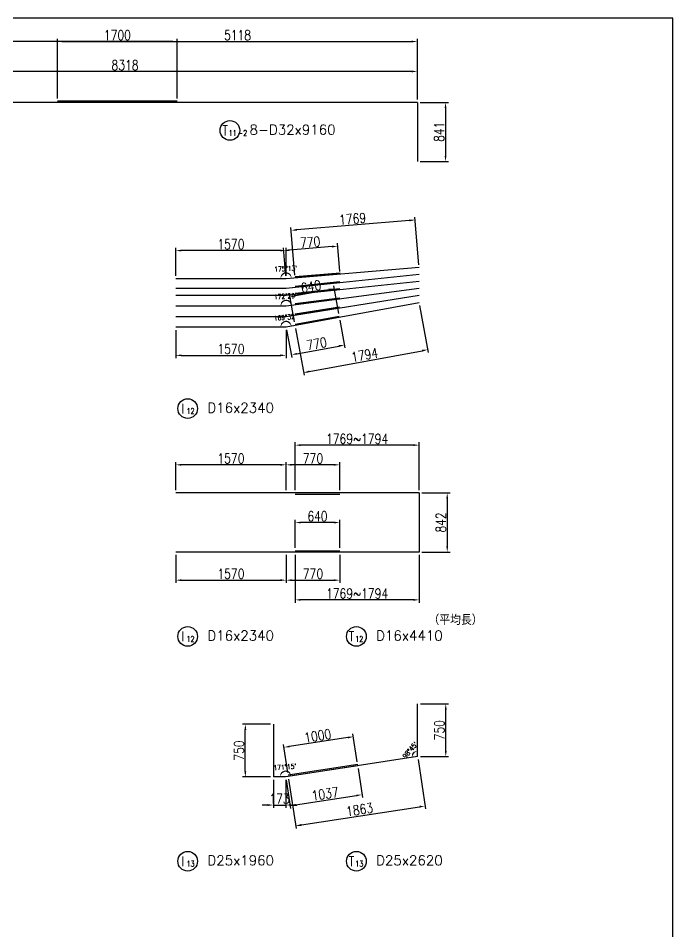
# Model space of a CAD drawing. Header units: millimetres. Extents: x -41433 to 131500, y -94900 to 39745.
# Drawn here: x 9690 to 19000, y -81900 to -68900 of the extents above; entities that cross this region are included whole.
import ezdxf
from ezdxf.enums import TextEntityAlignment as Align

# ---------------------------------------------------------------- set-up
doc = ezdxf.new("R2010")
doc.units = ezdxf.units.MM
doc.header["$LTSCALE"] = 160
doc.header["$MEASUREMENT"] = 0
doc.layers.get('DEFPOINTS').update_dxf_attribs({"color": 53, "linetype": 'CONTINUOUS'})
for name, color, linetype in [('DIM', 6, 'CONTINUOUS'), ('DIM-L', 6, 'CONTINUOUS'), ('TEKKIN-C', 3, 'CONTINUOUS'), ('TEKKIN-R', 3, 'CONTINUOUS'), ('TEXT', 4, 'CONTINUOUS'), ('TEXT-文字', 4, 'CONTINUOUS')]:
    doc.layers.add(name, color=color, linetype=linetype)
doc.styles.add('DIM-TEXT', font='ROMANS', dxfattribs={"width": 0.8, "bigfont": 'EXTFONT'})
doc.styles.add('MSゴシック', font='')
doc.styles.add('romans', font='romans.shx', dxfattribs={"bigfont": 'extfont.shx'})
doc.styles.get('MSゴシック').set_extended_font_data('MS Gothic')
doc.dimstyles.new('DIM20', dxfattribs={"dimscale": 20, "dimtxt": 3.5, "dimasz": 2.5, "dimexe": 1, "dimexo": 1, "dimgap": 1, "dimtad": 3, "dimdec": 1, "dimrnd": 1, "dimdsep": 46, "dimtxsty": 'DIM-TEXT', "dimcen": 0, "dimclrt": 4, "dimaunit": 1, "dimadec": 3, "dimazin": 2, "dimtfac": 1, "dimtdec": 1, "dimtix": 1, "dimtmove": 2, "dimatfit": 3, "dimfxl": 1, "dimtolj": 1, "dimtzin": 0, "dimlwd": -1, "dimlwe": -1, "dimarcsym": 0})
doc.dimstyles.new('DIM40', dxfattribs={"dimscale": 40, "dimtxt": 3.5, "dimasz": 2, "dimexe": 1, "dimexo": 1, "dimgap": 0.5, "dimtad": 1, "dimdec": 0, "dimzin": 9, "dimdsep": 46, "dimtxsty": 'DIM-TEXT', "dimcen": 0, "dimclrt": 4, "dimaunit": 1, "dimadec": 4, "dimazin": 0, "dimtfac": 1, "dimtdec": 0, "dimtix": 1, "dimtmove": 2, "dimatfit": 0, "dimfxl": 1, "dimlwd": -1, "dimlwe": -1, "dimarcsym": 0})

# ---------------------------------------------------------------- blocks, each defined once
blk = doc.blocks.new('加工図文字列（JR）')
at = {"layer": 'TEXT-文字', "color": 6}
blk.add_circle((0, 0), 3.5, dxfattribs=at)
at = {"layer": 'DEFPOINTS', "ltscale": 100, "style": 'MSゴシック'}
for tag, p in [('加工図_圧接鉄筋', (57.81, -4.14)), ('加工図_圧接個数', (62.62, -4.14)), ('加工図_加工形状', (68.3, -4.14)), ('加工図_施工分け2', (73.3, -4.14))]:
    blk.add_attdef(tag, text='', height=4, dxfattribs=at).set_placement(p, align=Align.BOTTOM_LEFT)
at = {"layer": 'TEXT-文字', "color": 4, "style": 'romans', "width": 0.8}
for tag, height, p in [('加工図_平均長', 3.5, (33.63, 3.03)), ('加工図_副記号', 2, (0.5, 0)), ('加工図_文字列', 3.5, (7, -2.5))]:
    blk.add_attdef(tag, text='', height=height, dxfattribs=at).set_placement(p, align=Align.BOTTOM_LEFT)
at = {"layer": 'TEXT-文字', "color": 4, "ltscale": 100, "style": 'romans', "width": 0.8}
blk.add_attdef('加工図_施工分け', text='', height=3.5, dxfattribs=at).set_placement((-5.5, 0), align=Align.MIDDLE_RIGHT)
at = {"layer": 'TEXT-文字', "color": 4, "style": 'romans', "width": 0.8}
blk.add_attdef('加工図_主記号', text='', height=3.5, dxfattribs=at).set_placement((-1.7, 0), align=Align.MIDDLE_CENTER)
for tag, p in [('加工図_番号', (1, -2.5)), ('加工図_枝番', (4.5, -2.5))]:
    blk.add_attdef(tag, text='', height=2, dxfattribs=at).set_placement(p, align=Align.BOTTOM_CENTER)
blk = doc.blocks.new('*D1777')
at = {"layer": 'DEFPOINTS', "color": 0, "transparency": 16777216}
for p in [(7050, -69657), (7050, -70097), (15368, -70097)]:
    blk.add_point(p, dxfattribs=at)
at = {"layer": 'DIM', "color": 0, "transparency": 16777216}
for p, q in [((7050, -70057), (7050, -69617)), ((15288, -69657), (7130, -69657)), ((15368, -70057), (15368, -69617))]:
    blk.add_line(p, q, dxfattribs=at)
for points in [[(7130, -69644), (7130, -69670), (7050, -69657)], [(15288, -69644), (15288, -69670), (15368, -69657)]]:
    blk.add_solid(points, dxfattribs=at)
at = {"layer": 'DIM', "color": 4, "transparency": 16777216, "insert": (11209, -69567), "char_height": 140, "attachment_point": 5, "style": 'DIM-TEXT'}
blk.add_mtext('8318', dxfattribs=at)
blk = doc.blocks.new('*D1780')
at = {"layer": 'DEFPOINTS', "color": 0, "transparency": 16777216}
for p, q in [((10250, -70042), (10250, -69191)), ((10330, -69231), (15288, -69231)), ((15368, -70057), (15368, -69191))]:
    blk.add_line(p, q, dxfattribs=at)
for p in [(15368, -69231), (10250, -70082), (15368, -70097)]:
    blk.add_point(p, dxfattribs=at)
for points in [[(10330, -69218), (10330, -69244), (10250, -69231)], [(15288, -69218), (15288, -69244), (15368, -69231)]]:
    blk.add_solid(points, dxfattribs=at)
at = {"layer": 'DEFPOINTS', "color": 4, "transparency": 16777216, "insert": (12809, -69141), "char_height": 140, "attachment_point": 5, "style": 'DIM-TEXT'}
blk.add_mtext('5118', dxfattribs=at)
blk = doc.blocks.new('*D1781')
at = {"layer": 'DEFPOINTS', "color": 0, "transparency": 16777216}
for p, q in [((10250, -70042), (10250, -69191)), ((10330, -69231), (11870, -69231)), ((11950, -70042), (11950, -69191))]:
    blk.add_line(p, q, dxfattribs=at)
for p in [(11950, -69231), (10250, -70082), (11950, -70082)]:
    blk.add_point(p, dxfattribs=at)
for points in [[(10330, -69218), (10330, -69244), (10250, -69231)], [(11870, -69218), (11870, -69244), (11950, -69231)]]:
    blk.add_solid(points, dxfattribs=at)
at = {"layer": 'DEFPOINTS', "color": 4, "transparency": 16777216, "insert": (11100, -69141), "char_height": 140, "attachment_point": 5, "style": 'DIM-TEXT'}
blk.add_mtext('1700', dxfattribs=at)
blk = doc.blocks.new('*D1782')
at = {"layer": 'DEFPOINTS', "color": 0, "transparency": 16777216}
for p, q in [((3632, -70057), (3632, -69191)), ((11870, -69231), (3712, -69231)), ((11950, -70042), (11950, -69191))]:
    blk.add_line(p, q, dxfattribs=at)
for p in [(3632, -69231), (3632, -70097), (11950, -70082)]:
    blk.add_point(p, dxfattribs=at)
for points in [[(3712, -69218), (3712, -69244), (3632, -69231)], [(11870, -69218), (11870, -69244), (11950, -69231)]]:
    blk.add_solid(points, dxfattribs=at)
at = {"layer": 'DEFPOINTS', "color": 4, "transparency": 16777216, "insert": (7791, -69141), "char_height": 140, "attachment_point": 5, "style": 'DIM-TEXT'}
blk.add_mtext('8318', dxfattribs=at)
blk = doc.blocks.new('*D1784')
at = {"layer": 'DEFPOINTS', "color": 0, "transparency": 16777216}
for p in [(15368, -70097), (15368, -70938), (15768, -70938)]:
    blk.add_point(p, dxfattribs=at)
at = {"layer": 'DIM', "color": 0, "transparency": 16777216}
for p, q in [((15408, -70097), (15808, -70097)), ((15768, -70177), (15768, -70858)), ((15408, -70938), (15808, -70938))]:
    blk.add_line(p, q, dxfattribs=at)
for points in [[(15755, -70177), (15781, -70177), (15768, -70097)], [(15755, -70858), (15781, -70858), (15768, -70938)]]:
    blk.add_solid(points, dxfattribs=at)
at = {"layer": 'DIM', "color": 4, "transparency": 16777216, "insert": (15678, -70517), "char_height": 140, "attachment_point": 5, "rotation": 90, "style": 'DIM-TEXT'}
blk.add_mtext('841', dxfattribs=at)
blk = doc.blocks.new('*D1792')
at = {"layer": 'DEFPOINTS', "color": 0, "transparency": 16777216}
for p in [(14257, -73157), (13500, -73297), (14330, -73550)]:
    blk.add_point(p, dxfattribs=at)
at = {"layer": 'DIM', "color": 0, "transparency": 16777216}
for p, q in [((14264, -73196), (14337, -73590)), ((13507, -73336), (13580, -73730)), ((13651, -73676), (14251, -73565))]:
    blk.add_line(p, q, dxfattribs=at)
for points in [[(14249, -73552), (14254, -73578), (14330, -73550)], [(13649, -73663), (13654, -73689), (13573, -73690)]]:
    blk.add_solid(points, dxfattribs=at)
at = {"layer": 'DIM', "color": 4, "transparency": 16777216, "insert": (13935, -73532), "char_height": 140, "attachment_point": 5, "rotation": 10.4655, "style": 'DIM-TEXT'}
blk.add_mtext('770', dxfattribs=at)
blk = doc.blocks.new('*D1793')
at = {"layer": 'DEFPOINTS', "color": 0, "transparency": 16777216}
for p in [(13555, -72865), (14257, -73142), (13628, -73258)]:
    blk.add_point(p, dxfattribs=at)
at = {"layer": 'DIM', "color": 0, "transparency": 16777216}
for p, q in [((14106, -72763), (13634, -72851)), ((14250, -73103), (14177, -72709)), ((13621, -73219), (13548, -72826))]:
    blk.add_line(p, q, dxfattribs=at)
for points in [[(14103, -72750), (14108, -72776), (14185, -72749)], [(13631, -72837), (13636, -72864), (13555, -72865)]]:
    blk.add_solid(points, dxfattribs=at)
at = {"layer": 'DIM', "color": 4, "transparency": 16777216, "insert": (13854, -72718), "char_height": 140, "attachment_point": 5, "rotation": 10.4655, "style": 'DIM-TEXT'}
blk.add_mtext('640', dxfattribs=at)
blk = doc.blocks.new('*D1794')
at = {"layer": 'DEFPOINTS', "color": 0, "transparency": 16777216}
for p in [(15392, -72948), (13628, -73273), (15516, -73616)]:
    blk.add_point(p, dxfattribs=at)
at = {"layer": 'DIM', "color": 0, "transparency": 16777216}
for p, q in [((15399, -72987), (15523, -73656)), ((13635, -73313), (13759, -73981)), ((13830, -73928), (15437, -73631))]:
    blk.add_line(p, q, dxfattribs=at)
for points in [[(15434, -73618), (15439, -73644), (15516, -73616)], [(13828, -73914), (13832, -73941), (13751, -73942)]]:
    blk.add_solid(points, dxfattribs=at)
at = {"layer": 'DIM', "color": 4, "transparency": 16777216, "insert": (14617, -73691), "char_height": 140, "attachment_point": 5, "rotation": 10.4655, "style": 'DIM-TEXT'}
blk.add_mtext('1794', dxfattribs=at)
blk = doc.blocks.new('*D1795')
at = {"layer": 'DEFPOINTS', "color": 0, "transparency": 16777216}
for p in [(11930, -73297), (13500, -73297), (13500, -73697)]:
    blk.add_point(p, dxfattribs=at)
at = {"layer": 'DIM', "color": 0, "transparency": 16777216}
for p, q in [((11930, -73337), (11930, -73737)), ((13500, -73337), (13500, -73737)), ((12010, -73697), (13420, -73697))]:
    blk.add_line(p, q, dxfattribs=at)
for points in [[(12010, -73684), (12010, -73710), (11930, -73697)], [(13420, -73684), (13420, -73710), (13500, -73697)]]:
    blk.add_solid(points, dxfattribs=at)
at = {"layer": 'DIM', "color": 4, "transparency": 16777216, "insert": (12715, -73607), "char_height": 140, "attachment_point": 5, "style": 'DIM-TEXT'}
blk.add_mtext('1570', dxfattribs=at)
blk = doc.blocks.new('*D1796')
at = {"layer": 'DEFPOINTS', "color": 0, "transparency": 16777216}
for p in [(13467, -72207), (13500, -72606), (14267, -72542)]:
    blk.add_point(p, dxfattribs=at)
at = {"layer": 'DIM', "color": 0, "transparency": 16777216}
for p, q in [((14154, -72150), (13546, -72201)), ((14264, -72502), (14231, -72103)), ((13497, -72566), (13463, -72168))]:
    blk.add_line(p, q, dxfattribs=at)
for points in [[(14153, -72137), (14155, -72163), (14234, -72143)], [(13545, -72187), (13547, -72214), (13467, -72207)]]:
    blk.add_solid(points, dxfattribs=at)
at = {"layer": 'DIM', "color": 4, "transparency": 16777216, "insert": (13843, -72086), "char_height": 140, "attachment_point": 5, "rotation": 4.7882, "style": 'DIM-TEXT'}
blk.add_mtext('770', dxfattribs=at)
blk = doc.blocks.new('*D1797')
at = {"layer": 'DEFPOINTS', "color": 0, "transparency": 16777216}
for p in [(13573, -71918), (15392, -72448), (13630, -72595)]:
    blk.add_point(p, dxfattribs=at)
at = {"layer": 'DIM', "color": 0, "transparency": 16777216}
for p, q in [((15389, -72408), (15332, -71730)), ((13626, -72555), (13569, -71878)), ((15256, -71777), (13653, -71911))]:
    blk.add_line(p, q, dxfattribs=at)
for points in [[(15254, -71763), (15257, -71790), (15335, -71770)], [(13651, -71898), (13654, -71924), (13573, -71918)]]:
    blk.add_solid(points, dxfattribs=at)
at = {"layer": 'DIM', "color": 4, "transparency": 16777216, "insert": (14446, -71754), "char_height": 140, "attachment_point": 5, "rotation": 4.7882, "style": 'DIM-TEXT'}
blk.add_mtext('1769', dxfattribs=at)
blk = doc.blocks.new('*D1798')
at = {"layer": 'DEFPOINTS', "color": 0, "transparency": 16777216}
for p in [(11930, -72206), (11930, -72606), (13500, -72606)]:
    blk.add_point(p, dxfattribs=at)
at = {"layer": 'DIM', "color": 0, "transparency": 16777216}
for p, q in [((11930, -72566), (11930, -72166)), ((13420, -72206), (12010, -72206)), ((13500, -72566), (13500, -72166))]:
    blk.add_line(p, q, dxfattribs=at)
for points in [[(12010, -72193), (12010, -72219), (11930, -72206)], [(13420, -72193), (13420, -72219), (13500, -72206)]]:
    blk.add_solid(points, dxfattribs=at)
at = {"layer": 'DIM', "color": 4, "transparency": 16777216, "insert": (12715, -72116), "char_height": 140, "attachment_point": 5, "style": 'DIM-TEXT'}
blk.add_mtext('1570', dxfattribs=at)
blk = doc.blocks.new('*D1802')
at = {"layer": 'DEFPOINTS', "color": 0, "transparency": 16777216}
for p in [(13536, -72535), (15392, -72448), (11930, -72606), (13500, -72606), (13500, -72606)]:
    blk.add_point(p, dxfattribs=at)
at = {"layer": 'DIM', "color": 0, "transparency": 16777216}
blk.add_arc((13500, -72606), 80, 41.2081, 143.5801, dxfattribs=at)
for points in [[(13444, -72561), (13428, -72556), (13420, -72606)], [(13568, -72550), (13553, -72557), (13580, -72599)]]:
    blk.add_solid(points, dxfattribs=at)
at = {"layer": 'DIM', "color": 4, "transparency": 16777216, "insert": (13494, -72464), "char_height": 70, "attachment_point": 5, "rotation": 2.3941, "style": 'DIM-TEXT'}
blk.add_mtext("\\A1;175°13'", dxfattribs=at)
blk = doc.blocks.new('*D1803')
at = {"layer": 'DEFPOINTS', "color": 0, "transparency": 16777216}
for p in [(15392, -72748), (13534, -72924), (11930, -72997), (13500, -72997), (13500, -72997)]:
    blk.add_point(p, dxfattribs=at)
at = {"layer": 'DIM', "color": 0, "transparency": 16777216}
blk.add_arc((13500, -72997), 80, 43.9317, 143.5801, dxfattribs=at)
for points in [[(13444, -72952), (13428, -72947), (13420, -72997)], [(13565, -72938), (13550, -72945), (13579, -72987)]]:
    blk.add_solid(points, dxfattribs=at)
at = {"layer": 'DIM', "color": 4, "transparency": 16777216, "insert": (13491, -72856), "char_height": 70, "attachment_point": 5, "rotation": 3.7559, "style": 'DIM-TEXT'}
blk.add_mtext("\\A1;172°29'", dxfattribs=at)
blk = doc.blocks.new('*D1804')
at = {"layer": 'DEFPOINTS', "color": 0, "transparency": 16777216}
for p in [(15392, -72948), (11930, -73297), (13500, -73297), (13500, -73297), (13531, -73223)]:
    blk.add_point(p, dxfattribs=at)
at = {"layer": 'DIM', "color": 0, "transparency": 16777216}
blk.add_arc((13500, -73297), 80, 46.8854, 143.5801, dxfattribs=at)
for points in [[(13444, -73252), (13428, -73247), (13420, -73297)], [(13562, -73235), (13547, -73243), (13579, -73282)]]:
    blk.add_solid(points, dxfattribs=at)
at = {"layer": 'DIM', "color": 4, "transparency": 16777216, "insert": (13487, -73156), "char_height": 70, "attachment_point": 5, "rotation": 5.2327, "style": 'DIM-TEXT'}
blk.add_mtext("\\A1;169°32'", dxfattribs=at)
blk = doc.blocks.new('*D1813')
at = {"layer": 'DEFPOINTS', "color": 0, "transparency": 16777216}
for p in [(13500, -76497), (14263, -76497), (14263, -76897)]:
    blk.add_point(p, dxfattribs=at)
at = {"layer": 'DIM', "color": 0, "transparency": 16777216}
for p, q in [((13500, -76537), (13500, -76937)), ((14263, -76537), (14263, -76937)), ((13580, -76897), (14183, -76897))]:
    blk.add_line(p, q, dxfattribs=at)
for points in [[(13580, -76884), (13580, -76910), (13500, -76897)], [(14183, -76884), (14183, -76910), (14263, -76897)]]:
    blk.add_solid(points, dxfattribs=at)
at = {"layer": 'DIM', "color": 4, "transparency": 16777216, "insert": (13882, -76807), "char_height": 140, "attachment_point": 5, "style": 'DIM-TEXT'}
blk.add_mtext('770', dxfattribs=at)
blk = doc.blocks.new('*D1814')
at = {"layer": 'DEFPOINTS', "color": 0, "transparency": 16777216}
for p in [(11930, -76497), (13500, -76497), (13500, -76897)]:
    blk.add_point(p, dxfattribs=at)
at = {"layer": 'DIM', "color": 0, "transparency": 16777216}
for p, q in [((11930, -76537), (11930, -76937)), ((13500, -76537), (13500, -76937)), ((12010, -76897), (13420, -76897))]:
    blk.add_line(p, q, dxfattribs=at)
for points in [[(12010, -76884), (12010, -76910), (11930, -76897)], [(13420, -76884), (13420, -76910), (13500, -76897)]]:
    blk.add_solid(points, dxfattribs=at)
at = {"layer": 'DIM', "color": 4, "transparency": 16777216, "insert": (12715, -76807), "char_height": 140, "attachment_point": 5, "style": 'DIM-TEXT'}
blk.add_mtext('1570', dxfattribs=at)
blk = doc.blocks.new('*D1815')
at = {"layer": 'DEFPOINTS', "color": 0, "transparency": 16777216}
for p in [(11930, -75255), (11930, -75655), (13500, -75655)]:
    blk.add_point(p, dxfattribs=at)
at = {"layer": 'DIM', "color": 0, "transparency": 16777216}
for p, q in [((11930, -75615), (11930, -75215)), ((13420, -75255), (12010, -75255)), ((13500, -75615), (13500, -75215))]:
    blk.add_line(p, q, dxfattribs=at)
for points in [[(12010, -75242), (12010, -75268), (11930, -75255)], [(13420, -75242), (13420, -75268), (13500, -75255)]]:
    blk.add_solid(points, dxfattribs=at)
at = {"layer": 'DIM', "color": 4, "transparency": 16777216, "insert": (12715, -75165), "char_height": 140, "attachment_point": 5, "style": 'DIM-TEXT'}
blk.add_mtext('1570', dxfattribs=at)
blk = doc.blocks.new('*D1816')
at = {"layer": 'DEFPOINTS', "color": 0, "transparency": 16777216}
for p in [(13500, -75255), (13500, -75655), (14263, -75655)]:
    blk.add_point(p, dxfattribs=at)
at = {"layer": 'DIM', "color": 0, "transparency": 16777216}
for p, q in [((13500, -75615), (13500, -75215)), ((14183, -75255), (13580, -75255)), ((14263, -75615), (14263, -75215))]:
    blk.add_line(p, q, dxfattribs=at)
for points in [[(13580, -75242), (13580, -75268), (13500, -75255)], [(14183, -75242), (14183, -75268), (14263, -75255)]]:
    blk.add_solid(points, dxfattribs=at)
at = {"layer": 'DIM', "color": 4, "transparency": 16777216, "insert": (13882, -75165), "char_height": 140, "attachment_point": 5, "style": 'DIM-TEXT'}
blk.add_mtext('770', dxfattribs=at)
blk = doc.blocks.new('*D1817')
at = {"layer": 'DEFPOINTS', "color": 0, "transparency": 16777216}
for p in [(13629, -76077), (13629, -76477), (14263, -76477)]:
    blk.add_point(p, dxfattribs=at)
at = {"layer": 'DIM', "color": 0, "transparency": 16777216}
for p, q in [((13629, -76437), (13629, -76037)), ((14263, -76437), (14263, -76037)), ((14183, -76077), (13709, -76077))]:
    blk.add_line(p, q, dxfattribs=at)
for points in [[(13709, -76064), (13709, -76090), (13629, -76077)], [(14183, -76064), (14183, -76090), (14263, -76077)]]:
    blk.add_solid(points, dxfattribs=at)
at = {"layer": 'DIM', "color": 4, "transparency": 16777216, "insert": (13946, -75987), "char_height": 140, "attachment_point": 5, "style": 'DIM-TEXT'}
blk.add_mtext('640', dxfattribs=at)
blk = doc.blocks.new('*D1818')
at = {"layer": 'DEFPOINTS', "color": 0, "transparency": 16777216}
for p in [(15392, -75655), (15392, -76497), (15792, -76497)]:
    blk.add_point(p, dxfattribs=at)
at = {"layer": 'DIM', "color": 0, "transparency": 16777216}
for p, q in [((15432, -75655), (15832, -75655)), ((15792, -75735), (15792, -76417)), ((15432, -76497), (15832, -76497))]:
    blk.add_line(p, q, dxfattribs=at)
for points in [[(15779, -75735), (15805, -75735), (15792, -75655)], [(15779, -76417), (15805, -76417), (15792, -76497)]]:
    blk.add_solid(points, dxfattribs=at)
at = {"layer": 'DIM', "color": 4, "transparency": 16777216, "insert": (15702, -76076), "char_height": 140, "attachment_point": 5, "rotation": 90, "style": 'DIM-TEXT'}
blk.add_mtext('842', dxfattribs=at)
blk = doc.blocks.new('*D1819')
at = {"layer": 'DEFPOINTS', "color": 0, "transparency": 16777216}
for p in [(13629, -74975), (13629, -75655), (15392, -75655)]:
    blk.add_point(p, dxfattribs=at)
at = {"layer": 'DIM', "color": 0, "transparency": 16777216}
for p, q in [((13629, -75615), (13629, -74935)), ((15312, -74975), (13709, -74975)), ((15392, -75615), (15392, -74935))]:
    blk.add_line(p, q, dxfattribs=at)
for points in [[(13709, -74962), (13709, -74988), (13629, -74975)], [(15312, -74962), (15312, -74988), (15392, -74975)]]:
    blk.add_solid(points, dxfattribs=at)
at = {"layer": 'DIM', "color": 4, "transparency": 16777216, "insert": (14510, -74885), "char_height": 140, "attachment_point": 5, "style": 'DIM-TEXT'}
blk.add_mtext('1769~1794', dxfattribs=at)
blk = doc.blocks.new('*D1820')
at = {"layer": 'DEFPOINTS', "color": 0, "transparency": 16777216}
for p in [(13629, -76497), (15392, -76497), (13629, -77177)]:
    blk.add_point(p, dxfattribs=at)
at = {"layer": 'DIM', "color": 0, "transparency": 16777216}
for p, q in [((13629, -76537), (13629, -77217)), ((15392, -76537), (15392, -77217)), ((15312, -77177), (13709, -77177))]:
    blk.add_line(p, q, dxfattribs=at)
for points in [[(13709, -77164), (13709, -77190), (13629, -77177)], [(15312, -77164), (15312, -77190), (15392, -77177)]]:
    blk.add_solid(points, dxfattribs=at)
at = {"layer": 'DIM', "color": 4, "transparency": 16777216, "insert": (14510, -77087), "char_height": 140, "attachment_point": 5, "style": 'DIM-TEXT'}
blk.add_mtext('1769~1794', dxfattribs=at)
blk = doc.blocks.new('*D1829')
at = {"layer": 'DEFPOINTS', "color": 0, "transparency": 16777216}
for p in [(13320, -79697), (13494, -79697), (13494, -80097)]:
    blk.add_point(p, dxfattribs=at)
at = {"layer": 'DIM', "color": 0, "transparency": 16777216}
for p, q in [((13320, -79737), (13320, -80137)), ((13494, -79737), (13494, -80137)), ((13240, -80097), (13160, -80097)), ((13320, -80097), (13494, -80097)), ((13574, -80097), (13654, -80097))]:
    blk.add_line(p, q, dxfattribs=at)
for points in [[(13240, -80084), (13240, -80110), (13320, -80097)], [(13574, -80084), (13574, -80110), (13494, -80097)]]:
    blk.add_solid(points, dxfattribs=at)
at = {"layer": 'DIM', "color": 4, "transparency": 16777216, "insert": (13407, -80007), "char_height": 140, "attachment_point": 5, "style": 'DIM-TEXT'}
blk.add_mtext('173', dxfattribs=at)
blk = doc.blocks.new('*D1830')
at = {"layer": 'DEFPOINTS', "color": 0, "transparency": 16777216}
for p in [(12920, -78947), (13320, -78947), (13320, -79697)]:
    blk.add_point(p, dxfattribs=at)
at = {"layer": 'DIM', "color": 0, "transparency": 16777216}
for p, q in [((13280, -78947), (12880, -78947)), ((12920, -79617), (12920, -79027)), ((13280, -79697), (12880, -79697))]:
    blk.add_line(p, q, dxfattribs=at)
for points in [[(12907, -79027), (12934, -79027), (12920, -78947)], [(12907, -79617), (12934, -79617), (12920, -79697)]]:
    blk.add_solid(points, dxfattribs=at)
at = {"layer": 'DIM', "color": 4, "transparency": 16777216, "insert": (12830, -79322), "char_height": 140, "attachment_point": 5, "rotation": 90, "style": 'DIM-TEXT'}
blk.add_mtext('750', dxfattribs=at)
blk = doc.blocks.new('*D1831')
at = {"layer": 'DEFPOINTS', "color": 0, "transparency": 16777216}
for p in [(15371, -79408), (13526, -79624), (13320, -79697), (13494, -79697), (13494, -79697)]:
    blk.add_point(p, dxfattribs=at)
at = {"layer": 'DIM', "color": 0, "transparency": 16777216}
blk.add_arc((13494, -79697), 80, 45.1661, 143.5801, dxfattribs=at)
for points in [[(13437, -79652), (13421, -79647), (13414, -79697)], [(13557, -79636), (13543, -79644), (13573, -79685)]]:
    blk.add_solid(points, dxfattribs=at)
at = {"layer": 'DIM', "color": 4, "transparency": 16777216, "insert": (13483, -79556), "char_height": 70, "attachment_point": 5, "rotation": 4.3731, "style": 'DIM-TEXT'}
blk.add_mtext("\\A1;171°15'", dxfattribs=at)
blk = doc.blocks.new('*D1832')
at = {"layer": 'DEFPOINTS', "color": 0, "transparency": 16777216}
for p in [(14518, -79539), (13494, -79697), (14581, -79949)]:
    blk.add_point(p, dxfattribs=at)
at = {"layer": 'DIM', "color": 0, "transparency": 16777216}
for p, q in [((14524, -79579), (14587, -79989)), ((13500, -79737), (13563, -80146)), ((13636, -80094), (14502, -79961))]:
    blk.add_line(p, q, dxfattribs=at)
for points in [[(14500, -79948), (14504, -79974), (14581, -79949)], [(13634, -80081), (13638, -80108), (13557, -80107)]]:
    blk.add_solid(points, dxfattribs=at)
at = {"layer": 'DIM', "color": 4, "transparency": 16777216, "insert": (14055, -79939), "char_height": 140, "attachment_point": 5, "rotation": 8.7462, "style": 'DIM-TEXT'}
blk.add_mtext('1037', dxfattribs=at)
blk = doc.blocks.new('*D1833')
at = {"layer": 'DEFPOINTS', "color": 0, "transparency": 16777216}
for p in [(15371, -79408), (13530, -79691), (15479, -80109)]:
    blk.add_point(p, dxfattribs=at)
at = {"layer": 'DIM', "color": 0, "transparency": 16777216}
for p, q in [((15378, -79448), (15485, -80149)), ((13536, -79731), (13644, -80432)), ((13717, -80380), (15400, -80121))]:
    blk.add_line(p, q, dxfattribs=at)
for points in [[(15398, -80108), (15402, -80135), (15479, -80109)], [(13715, -80367), (13719, -80394), (13638, -80393)]]:
    blk.add_solid(points, dxfattribs=at)
at = {"layer": 'DIM', "color": 4, "transparency": 16777216, "insert": (14545, -80162), "char_height": 140, "attachment_point": 5, "rotation": 8.7462, "style": 'DIM-TEXT'}
blk.add_mtext('1863', dxfattribs=at)
blk = doc.blocks.new('*D1834')
at = {"layer": 'DEFPOINTS', "color": 0, "transparency": 16777216}
for p in [(13469, -79276), (14518, -79519), (13530, -79671)]:
    blk.add_point(p, dxfattribs=at)
at = {"layer": 'DIM', "color": 0, "transparency": 16777216}
for p, q in [((14378, -79136), (13548, -79264)), ((14512, -79480), (14451, -79085)), ((13524, -79632), (13463, -79237))]:
    blk.add_line(p, q, dxfattribs=at)
for points in [[(14376, -79123), (14381, -79149), (14458, -79124)], [(13546, -79251), (13550, -79277), (13469, -79276)]]:
    blk.add_solid(points, dxfattribs=at)
at = {"layer": 'DIM', "color": 4, "transparency": 16777216, "insert": (13950, -79111), "char_height": 140, "attachment_point": 5, "rotation": 8.7462, "style": 'DIM-TEXT'}
blk.add_mtext('1000', dxfattribs=at)
blk = doc.blocks.new('*D1835')
at = {"layer": 'DEFPOINTS', "color": 0, "transparency": 16777216}
for p in [(15371, -78658), (15771, -78658), (15371, -79408)]:
    blk.add_point(p, dxfattribs=at)
at = {"layer": 'DIM', "color": 0, "transparency": 16777216}
for p, q in [((15411, -78658), (15811, -78658)), ((15771, -79328), (15771, -78738)), ((15411, -79408), (15811, -79408))]:
    blk.add_line(p, q, dxfattribs=at)
for points in [[(15758, -78738), (15785, -78738), (15771, -78658)], [(15758, -79328), (15785, -79328), (15771, -79408)]]:
    blk.add_solid(points, dxfattribs=at)
at = {"layer": 'DIM', "color": 4, "transparency": 16777216, "insert": (15681, -79033), "char_height": 140, "attachment_point": 5, "rotation": 90, "style": 'DIM-TEXT'}
blk.add_mtext('750', dxfattribs=at)
blk = doc.blocks.new('*D1836')
at = {"layer": 'DEFPOINTS', "color": 0, "transparency": 16777216}
for p in [(15371, -78658), (15328, -79341), (15371, -79408), (15371, -79408), (13530, -79691)]:
    blk.add_point(p, dxfattribs=at)
at = {"layer": 'DIM', "color": 0, "transparency": 16777216}
blk.add_arc((15371, -79408), 80, 126.4199, 152.3262, dxfattribs=at)
for points in [[(15309, -79372), (15292, -79370), (15292, -79420)], [(15321, -79336), (15327, -79352), (15371, -79328)]]:
    blk.add_solid(points, dxfattribs=at)
at = {"layer": 'DIM', "color": 4, "transparency": 16777216, "insert": (15264, -79316), "char_height": 70, "attachment_point": 5, "rotation": 49.3731, "style": 'DIM-TEXT'}
blk.add_mtext("\\A1;98°45'", dxfattribs=at)

msp = doc.modelspace()

# ---------------------------------------------------------------- linework, layer by layer
at = {"layer": 'DEFPOINTS'}
msp.add_line((11950, -70082), (10250, -70082), dxfattribs=at)
at = {"layer": 'DEFPOINTS', "flags": 128}
msp.add_lwpolyline([(19000, -68900), (0, -68900), (0, -94900), (19000, -94900)], close=True, dxfattribs=at)
at = {"layer": 'TEKKIN-C'}
for p, q in [((15368, -70097), (7050, -70097)), ((15368, -70097), (15368, -70937.59)), ((15392, -72447.52), (13500, -72606)), ((14267.31, -72526.73), (13629.55, -72580.15)), ((13500, -72606), (11930, -72606)), ((14267.31, -72541.73), (13629.55, -72595.15)), ((15392, -72947.52), (13500, -73297)), ((14257.19, -73142.13), (13627.84, -73258.39)), ((14257.19, -73157.13), (13627.84, -73273.39)), ((13500, -73297), (11930, -73297)), ((15392, -75655), (11930, -75655)), ((15392, -75655), (15392, -76497)), ((15392, -76497), (11930, -76497)), ((15371.5, -79408.09), (15371.5, -78658.09)), ((13320.5, -78947), (13320.5, -79697)), ((15371.5, -79408.09), (13530, -79691.4)), ((14518.37, -79539.35), (13493.61, -79697)), ((14518.37, -79519.35), (13530, -79671.4)), ((13493.61, -79697), (13320.5, -79697))]:
    msp.add_line(p, q, dxfattribs=at)
at = {"layer": 'TEKKIN-C', "color": 8}
for p, q in [((15392, -72547.52), (13500, -72747)), ((15392, -72647.52), (13500, -72847)), ((14265.76, -72651.26), (13629.28, -72718.37)), ((14265.76, -72666.26), (13629.28, -72733.37)), ((13500, -72747), (11930, -72747)), ((15392, -72747.52), (13500, -72997)), ((14265.76, -72751.26), (13629.28, -72818.37)), ((14265.76, -72766.26), (13629.28, -72833.37)), ((13500, -72847), (11930, -72847)), ((15392, -72847.52), (13500, -73147)), ((14263.39, -72881.34), (13628.88, -72965.01)), ((14263.39, -72896.34), (13628.88, -72980.01)), ((13500, -72997), (11930, -72997)), ((14260.53, -73011.62), (13628.4, -73111.68)), ((14260.53, -73026.62), (13628.4, -73126.68)), ((13500, -73147), (11930, -73147))]:
    msp.add_line(p, q, dxfattribs=at)
at = {"layer": 'TEKKIN-R'}
for p, q in [((13628.84, -75675), (14263.16, -75675)), ((13628.84, -76477), (14263.16, -76477))]:
    msp.add_line(p, q, dxfattribs=at)

# ---------------------------------------------------------------- block references
at = {"layer": 'DIM-L', "ltscale": 0.8}
ref = msp.add_blockref('加工図文字列（JR）', (12700, -70497), dxfattribs=dict(at, xscale=40, yscale=40, zscale=40))
ref.add_attrib('加工図_主記号', 'T', dxfattribs={"layer": 'TEXT', "height": 140, "style": 'romans', "width": 0.8}).set_placement((12632, -70497), align=Align.MIDDLE_CENTER)
ref.add_attrib('加工図_番号', '11', dxfattribs={"layer": 'TEXT', "height": 80, "style": 'romans', "width": 0.8}).set_placement((12740, -70597), align=Align.BOTTOM_CENTER)
ref.add_attrib('加工図_枝番', '-2', dxfattribs={"layer": 'TEXT', "height": 80, "style": 'romans', "width": 0.8}).set_placement((12880, -70597), align=Align.BOTTOM_CENTER)
ref.add_attrib('加工図_文字列', '8-D32x9160', dxfattribs={"layer": 'TEXT', "height": 140, "style": 'romans'}).set_placement((12980, -70597), align=Align.BOTTOM_LEFT)
ref = msp.add_blockref('加工図文字列（JR）', (12100, -74455), dxfattribs=dict(at, xscale=40, yscale=40, zscale=40))
ref.add_attrib('加工図_主記号', 'I', dxfattribs={"layer": 'TEXT', "height": 140, "style": 'romans', "width": 0.8}).set_placement((12032, -74455), align=Align.MIDDLE_CENTER)
ref.add_attrib('加工図_番号', '12', dxfattribs={"layer": 'TEXT', "height": 80, "style": 'romans', "width": 0.8}).set_placement((12140, -74555), align=Align.BOTTOM_CENTER)
ref.add_attrib('加工図_文字列', 'D16x2340', dxfattribs={"layer": 'TEXT', "height": 140, "style": 'romans'}).set_placement((12380, -74555), align=Align.BOTTOM_LEFT)
ref = msp.add_blockref('加工図文字列（JR）', (14500, -77697), dxfattribs=dict(at, xscale=40, yscale=40, zscale=40))
ref.add_attrib('加工図_主記号', 'T', dxfattribs={"layer": 'TEXT', "height": 140, "style": 'romans', "width": 0.8}).set_placement((14432, -77697), align=Align.MIDDLE_CENTER)
ref.add_attrib('加工図_番号', '12', dxfattribs={"layer": 'TEXT', "height": 80, "style": 'romans', "width": 0.8}).set_placement((14540, -77797), align=Align.BOTTOM_CENTER)
ref.add_attrib('加工図_文字列', 'D16x4410', dxfattribs={"layer": 'TEXT', "height": 140, "style": 'romans'}).set_placement((14780, -77797), align=Align.BOTTOM_LEFT)
ref.add_attrib('加工図_平均長', '（平均長）', dxfattribs={"layer": 'TEXT', "height": 140, "style": 'romans'}).set_placement((15525.04, -77575.67), align=Align.BOTTOM_LEFT)
ref = msp.add_blockref('加工図文字列（JR）', (12100, -77697), dxfattribs=dict(at, xscale=40, yscale=40, zscale=40))
ref.add_attrib('加工図_主記号', 'I', dxfattribs={"layer": 'TEXT', "height": 140, "style": 'romans', "width": 0.8}).set_placement((12032, -77697), align=Align.MIDDLE_CENTER)
ref.add_attrib('加工図_番号', '12', dxfattribs={"layer": 'TEXT', "height": 80, "style": 'romans', "width": 0.8}).set_placement((12140, -77797), align=Align.BOTTOM_CENTER)
ref.add_attrib('加工図_文字列', 'D16x2340', dxfattribs={"layer": 'TEXT', "height": 140, "style": 'romans'}).set_placement((12380, -77797), align=Align.BOTTOM_LEFT)
ref = msp.add_blockref('加工図文字列（JR）', (12100, -80897), dxfattribs=dict(at, xscale=40, yscale=40, zscale=40))
ref.add_attrib('加工図_主記号', 'I', dxfattribs={"layer": 'TEXT', "height": 140, "style": 'romans', "width": 0.8}).set_placement((12032, -80897), align=Align.MIDDLE_CENTER)
ref.add_attrib('加工図_番号', '13', dxfattribs={"layer": 'TEXT', "height": 80, "style": 'romans', "width": 0.8}).set_placement((12140, -80997), align=Align.BOTTOM_CENTER)
ref.add_attrib('加工図_文字列', 'D25x1960', dxfattribs={"layer": 'TEXT', "height": 140, "style": 'romans'}).set_placement((12380, -80997), align=Align.BOTTOM_LEFT)
ref = msp.add_blockref('加工図文字列（JR）', (14500, -80897), dxfattribs=dict(at, xscale=40, yscale=40, zscale=40))
ref.add_attrib('加工図_主記号', 'T', dxfattribs={"layer": 'TEXT', "height": 140, "style": 'romans', "width": 0.8}).set_placement((14432, -80897), align=Align.MIDDLE_CENTER)
ref.add_attrib('加工図_番号', '13', dxfattribs={"layer": 'TEXT', "height": 80, "style": 'romans', "width": 0.8}).set_placement((14540, -80997), align=Align.BOTTOM_CENTER)
ref.add_attrib('加工図_文字列', 'D25x2620', dxfattribs={"layer": 'TEXT', "height": 140, "style": 'romans'}).set_placement((14780, -80997), align=Align.BOTTOM_LEFT)

# ---------------------------------------------------------------- dimensions: what is measured, and where the dimension line sits
at = {"layer": 'DEFPOINTS'}
for base, p1, p2, picture, middle in [((3632, -69230.89), (11950, -70082), (3632, -70097), '*D1782', (7791, -69140.89)), ((15368, -69230.89), (10250, -70082), (15368, -70097), '*D1780', (12809, -69140.89)), ((11950, -69230.89), (10250, -70082), (11950, -70082), '*D1781', (11100, -69140.89))]:
    dim = msp.add_linear_dim(base=base, p1=p1, p2=p2, dimstyle='DIM40', dxfattribs=at)
    dim.commit()
    dim.dimension.update_dxf_attribs({"geometry": picture, "text_midpoint": middle})
at = {"layer": 'DIM'}
for p1, p2, distance, picture, middle in [((15368, -70097), (7050, -70097), -440, '*D1777', (11209, -69567)), ((15368, -70097), (15368, -70937.59), 400, '*D1784', (15678, -70517.3)), ((15392, -72447.52), (13629.55, -72595.15), -680, '*D1797', (14446.5, -71754.02)), ((14267.31, -72541.73), (13500, -72606), -400, '*D1796', (13842.76, -72085.57)), ((13500, -72606), (11930, -72606), -400, '*D1798', (12715, -72116)), ((14257.19, -73142.13), (13627.84, -73258.39), -400, '*D1793', (13853.51, -72718.41)), ((13627.84, -73273.39), (15392, -72947.52), -680, '*D1794', (14617.09, -73690.64)), ((13500, -73297), (14257.19, -73157.13), -400, '*D1792', (13934.9, -73531.91)), ((11930, -73297), (13500, -73297), -400, '*D1795', (12715, -73607)), ((13500, -75655), (11930, -75655), -400, '*D1815', (12715, -75165)), ((15392, -75655), (15392, -76497), 400, '*D1818', (15702, -76076)), ((11930, -76497), (13500, -76497), -400, '*D1814', (12715, -76807)), ((15371.5, -79408.09), (15371.5, -78658.09), -400, '*D1835', (15681.5, -79033.09)), ((13320.5, -79697), (13320.5, -78947), 400, '*D1830', (12830.5, -79322)), ((14518.37, -79519.35), (13530, -79671.4), -399.96, '*D1834', (13949.68, -79111.11)), ((13530, -79691.4), (15371.5, -79408.09), -709.37, '*D1833', (14544.93, -80161.91)), ((13493.61, -79697), (14518.37, -79539.35), -414.48, '*D1832', (14055.33, -79938.88)), ((13320.5, -79697), (13493.61, -79697), -400, '*D1829', (13407.06, -80007))]:
    dim = msp.add_aligned_dim(p1=p1, p2=p2, distance=distance, dimstyle='DIM40', dxfattribs=at)
    dim.commit()
    dim.dimension.update_dxf_attribs({"geometry": picture, "text_midpoint": middle})
for base, line1, line2, picture, middle in [((13536.08, -72534.6), ((13500, -72606), (11930, -72606)), ((15392, -72447.52), (13500, -72606)), '*D1802', (13494.08, -72464.46)), ((13533.8, -72924.49), ((13500, -72997), (11930, -72997)), ((15392, -72747.52), (13500, -72997)), '*D1803', (13490.72, -72855.64)), ((13531.29, -73223.37), ((13500, -73297), (11930, -73297)), ((15392, -72947.52), (13500, -73297)), '*D1804', (13487.08, -73155.92)), ((15328.03, -79340.94), ((15371.5, -79408.09), (13530, -79691.4)), ((15371.5, -79408.09), (15371.5, -78658.09)), '*D1836', (15263.98, -79315.85)), ((13526.37, -79624.01), ((13493.61, -79697), (13319.91, -79697)), ((15371.5, -79408.09), (13493.61, -79697)), '*D1831', (13482.81, -79555.75))]:
    dim = msp.add_angular_dim_2l(base=base, line1=line1, line2=line2, dimstyle='DIM20', override={"dimadec": 2}, dxfattribs=at)
    dim.commit()
    dim.dimension.update_dxf_attribs({"geometry": picture, "text_midpoint": middle})
for p1, p2, distance, text, picture, middle in [((15392, -75655), (13628.73, -75655), -680, '1769~1794', '*D1819', (14510.37, -74885)), ((14263.16, -75655), (13500, -75655), -400, '770', '*D1816', (13881.58, -75165)), ((14263.16, -76477), (13628.84, -76477), -400, '640', '*D1817', (13946, -75987)), ((13500, -76497), (14263.16, -76497), -400, '770', '*D1813', (13881.58, -76807)), ((15392, -76497), (13628.73, -76497), 680, '1769~1794', '*D1820', (14510.37, -77087))]:
    dim = msp.add_aligned_dim(p1=p1, p2=p2, distance=distance, text=text, dimstyle='DIM40', dxfattribs=at)
    dim.commit()
    dim.dimension.update_dxf_attribs({"geometry": picture, "text_midpoint": middle})

doc.saveas('drawing.dxf')
